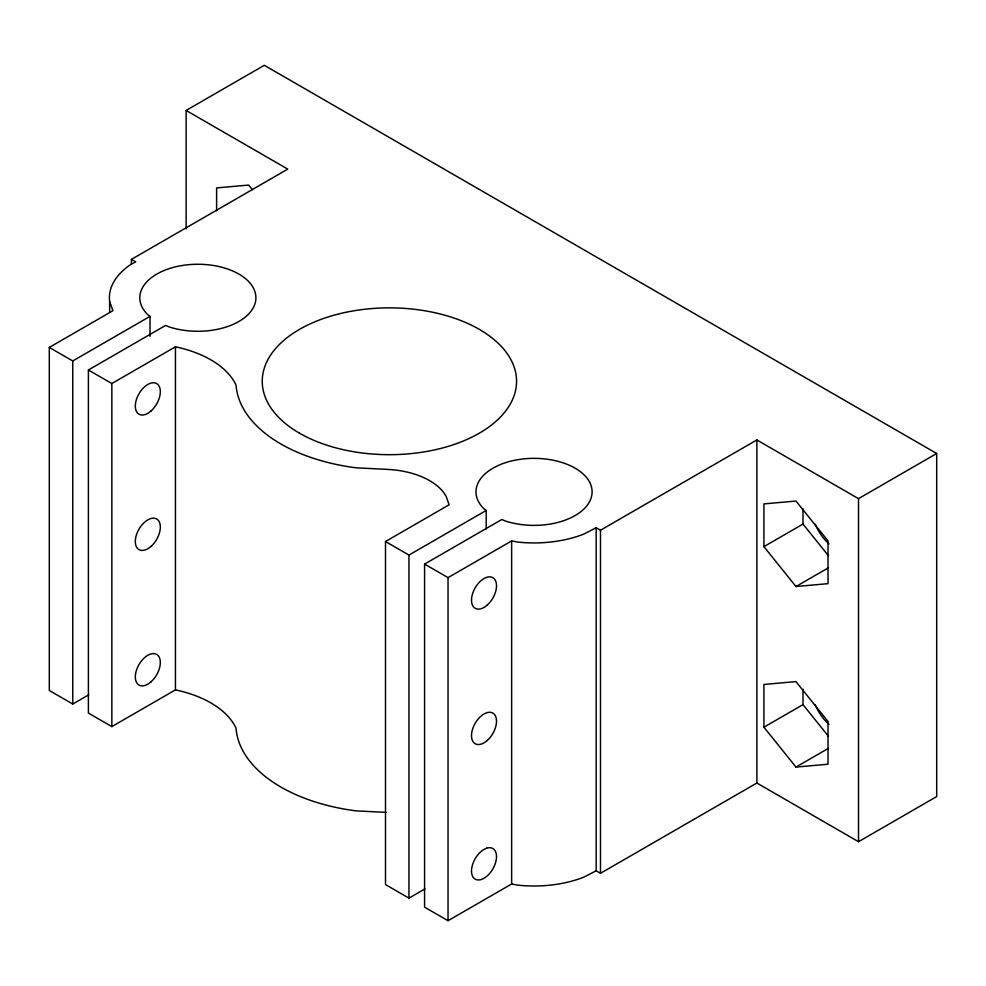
<?xml version="1.0" encoding="UTF-8"?>
<svg xmlns="http://www.w3.org/2000/svg" width="986" height="986" viewBox="0 0 986 986"><rect width="100%" height="100%" fill="white"/><g stroke="black" fill="none" stroke-linecap="round" stroke-linejoin="round"><path stroke-width="1.48" d="M186.12 228.9L186.12 110.444L264.31 65.298L936.7 453.498L936.7 796.565L858.51 841.711L756.878 783.02L600.499 873.3L596.16 870.798L583.872 877.133A88.457 51.075 0 0 1 517.601 885.12L511.648 883.986L448.038 920.702L424.584 907.157L424.584 564.091L501.849 519.486L505.017 520.891A58.051 33.512 0 0 0 591.218 497.683A58.051 33.512 0 0 0 523.973 458.86A58.051 33.512 0 0 0 483.781 508.628L486.209 510.465L486.209 528.915M131.397 264.014L131.397 259.404L287.764 169.124L186.12 110.444M88.74 694.797L72.754 704.029L49.3 690.483L49.3 347.417L112.934 310.689L109.643 301.58A88.457 51.075 0 0 1 130.805 264.458L135.735 261.906L131.397 259.404M49.3 347.417L72.754 360.962L150.02 316.358L147.58 314.522A58.051 33.512 0 0 1 187.771 264.766A58.051 33.512 0 0 1 255.017 303.589A58.051 33.512 0 0 1 168.828 326.797L165.648 325.392L88.395 369.996L88.395 713.063L111.849 726.596L175.446 689.88L175.446 346.813L111.849 383.529L88.395 369.996M424.941 888.904L408.956 898.135L385.501 884.59L385.501 541.524L449.123 504.783L445.968 495.933L443.071 491.731A67.381 38.91 0 0 0 387.843 469.41L356.229 467.82A153.52 88.629 0 0 1 236.036 385.181A96.936 55.968 0 0 0 175.446 346.813M385.501 541.524L408.956 555.069L486.209 510.465M424.584 564.091L448.038 577.636L511.648 540.92L517.601 542.053A88.457 51.075 0 0 0 583.872 534.067L596.16 527.732L600.499 530.234L756.878 439.953L858.51 498.645L936.7 453.498M763.916 546.638L763.916 503.908L795.961 501.036L828.018 540.92L828.018 583.663L795.961 586.522L763.916 546.638L802.998 524.071L802.998 508.813M795.961 586.522L828.548 567.714M763.916 727.2L763.916 684.469L795.961 681.597L828.018 721.481L828.018 764.224L795.961 767.083L763.916 727.2L802.998 704.633L802.998 689.374M795.961 767.083L828.548 748.275M386.339 812.39L356.229 810.886A153.52 88.629 0 0 1 236.036 728.247A96.936 55.968 0 0 0 175.446 689.88M802.998 524.071L828.462 555.747M802.998 704.633L828.462 736.308M252.441 189.756L248.669 185.06L216.612 187.919L216.612 210.819M858.51 498.645L858.51 841.711M756.878 439.953L756.878 783.02M600.499 530.234L600.499 873.3M596.16 527.732L596.16 870.798M511.648 540.92L511.648 883.986M448.038 577.636L448.038 920.702M408.956 555.069L408.956 898.135M150.02 316.358L150.02 336.362M111.849 383.529L111.849 726.596M109.643 301.58L109.643 312.352M72.754 360.962L72.754 704.029M828.992 724.427A33.167 19.153 60 0 1 815.274 704.891M828.992 543.865A33.167 19.153 60 0 1 815.274 524.33M486.579 848.207L483.325 849.796A17.686 10.217 -60 0 0 472.984 877.01A17.686 10.217 -60 0 0 494.023 866.706A17.686 10.217 -60 0 0 486.579 848.207M151.055 410.965A17.686 10.217 -60 0 0 156.663 383.566A17.686 10.217 -60 0 0 135.735 402.115A17.686 10.217 -60 0 0 151.055 410.965M151.055 681.807A17.686 10.217 -60 0 0 156.663 654.408A17.686 10.217 -60 0 0 135.735 672.957A17.686 10.217 -60 0 0 151.055 681.807M151.055 546.392A17.686 10.217 -60 0 0 156.663 518.981A17.686 10.217 -60 0 0 135.735 537.543A17.686 10.217 -60 0 0 151.055 546.392M487.244 605.071A17.686 10.217 -60 0 0 492.852 577.66A17.686 10.217 -60 0 0 471.924 596.222A17.686 10.217 -60 0 0 487.244 605.071M487.244 740.486A17.686 10.217 -60 0 0 492.852 713.088A17.686 10.217 -60 0 0 471.924 731.637A17.686 10.217 -60 0 0 487.244 740.486M299.498 433.187A127.157 73.408 0 0 0 512.227 400.279A127.157 73.408 0 0 0 356.501 310.368A127.157 73.408 0 0 0 299.498 433.187"/></g></svg>
